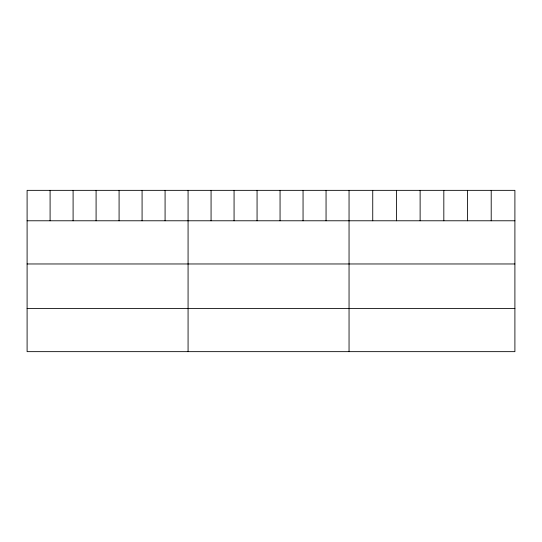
<?xml version="1.0" encoding="UTF-8"?>
<svg xmlns="http://www.w3.org/2000/svg" width="542" height="542" viewBox="0 0 542 542"><rect width="100%" height="100%" fill="white"/><g stroke="black" fill="none" stroke-linecap="round" stroke-linejoin="round"><path stroke-width="0.81" d="M514.9 220.777L514.9 351.65L27.1 351.65L27.1 190.35L514.9 190.35L514.9 220.777L27.1 220.777M27.1 263.968L514.9 263.968M27.1 308.466L514.9 308.466M491.208 190.35L491.208 220.777M467.516 190.35L467.516 220.777M443.823 190.35L443.823 220.777M420.125 190.35L420.125 220.777M396.432 190.35L396.432 220.777M372.74 190.35L372.74 220.777M349.048 190.35L349.048 351.65M326.054 190.35L326.054 220.777M303.053 190.35L303.053 220.777M280.058 190.35L280.058 220.777M257.064 190.35L257.064 220.777M234.069 190.35L234.069 220.777M211.068 190.35L211.068 220.777M188.074 190.35L188.074 351.65M165.08 190.35L165.08 220.777M142.079 190.35L142.079 220.777M119.084 190.35L119.084 220.777M96.09 190.35L96.09 220.777M73.095 190.35L73.095 220.777M50.094 190.35L50.094 220.777"/></g></svg>
